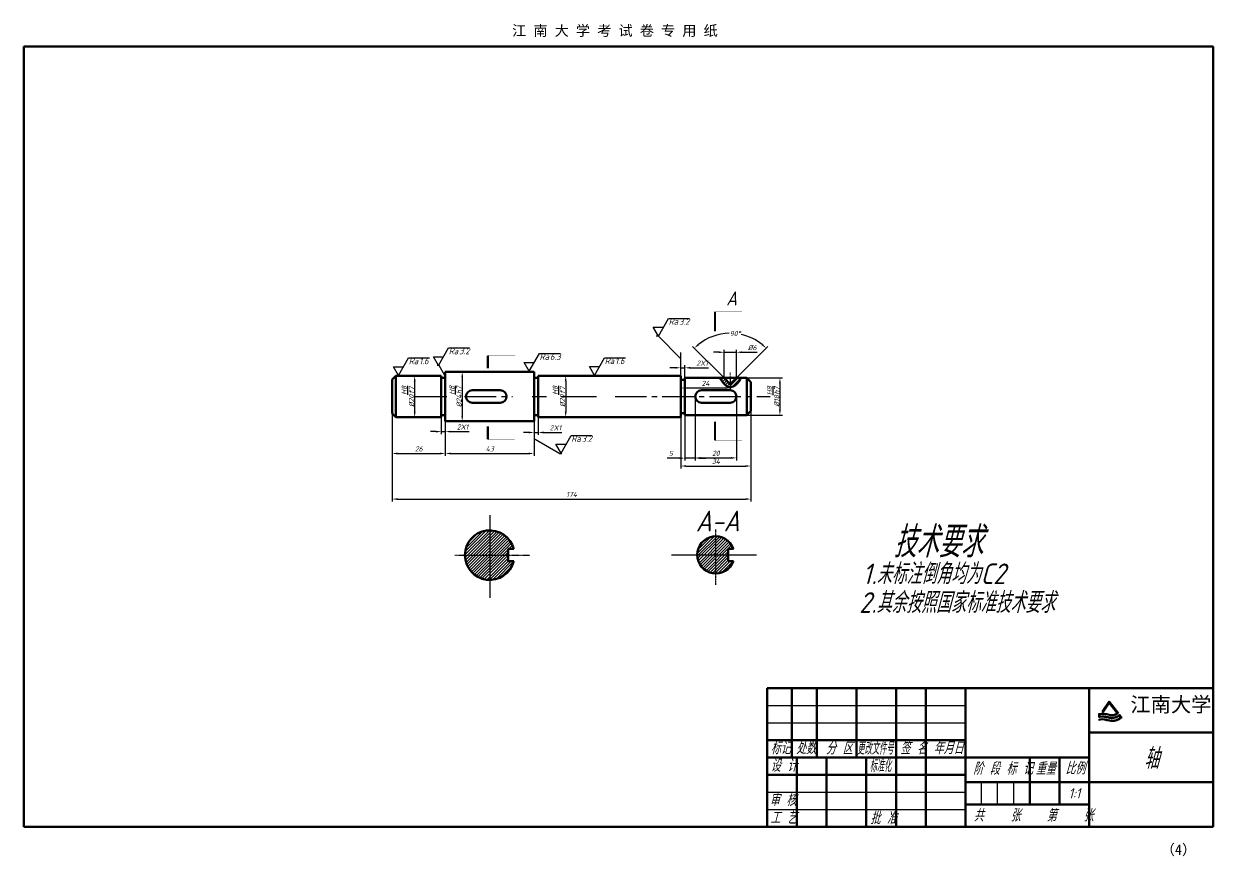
# Model space of a CAD drawing. Header units: millimetres. Extents: x -2118 to 1971, y -1420 to 962.
# Drawn here: x -2118 to -1542, y -1420 to -1016 of the extents above; entities that cross this region are included whole.
import ezdxf
from ezdxf import colors
from ezdxf.entities.mleader import LeaderData, LeaderLine
from ezdxf.enums import TextEntityAlignment as Align
from ezdxf.math import Vec2, Vec3

# ---------------------------------------------------------------- set-up
doc = ezdxf.new("R2010")
doc.units = ezdxf.units.MM
doc.header["$LTSCALE"] = 0.8
for name, pattern in [('CENTER2', [28.575, 19.05, -3.175, 3.175, -3.175]), ('点划线', [28, 25, -1, 1, -1]), ('点画线', [18, 12, -2, 2, -2])]:
    doc.linetypes.add(name, pattern=pattern)
for name, color, linetype in [('ST点画线', 1, 'CENTER2'), ('图框标题栏-文字', 4, 'Continuous'), ('点划线', 1, '点划线')]:
    doc.layers.add(name, color=color, linetype=linetype)
for name, color, linetype, lineweight in [('中心线层', 1, '点画线', 18), ('剖面符号', 6, 'Continuous', 25), ('图框标题栏-粗实线', 7, 'Continuous', 50), ('图框标题栏-细实线', 3, 'Continuous', 25), ('尺寸', 2, 'Continuous', 25), ('文字及标注', 4, 'Continuous', 18), ('文字及注释', 4, 'Continuous', 25), ('粗实线', 3, 'Continuous', 50), ('细点画线', 1, 'CENTER2', 25), ('边框线', 11, 'Continuous', 50)]:
    doc.layers.add(name, color=color, linetype=linetype, lineweight=lineweight)
doc.styles.add('_txtstyle_4.00_0_0', font='simsun.ttc', dxfattribs={"height": 4})
doc.styles.add('工程字体', font='gbeitc.shx', dxfattribs={"bigfont": 'gbcbig.shx'})
doc.styles.add('标题说明', font='', dxfattribs={"height": 2.8})
doc.styles.add('汉字', font='gbeitc.shx', dxfattribs={"bigfont": 'gbcbig.shx'})
doc.styles.get('标题说明').set_extended_font_data('SimSun')
doc.dimstyles.new('GB', dxfattribs={"dimtxt": 2.5, "dimasz": 2.6, "dimexe": 1.2, "dimexo": 0, "dimgap": 1, "dimtad": 1, "dimdec": 0, "dimdsep": 46, "dimtxsty": '汉字', "dimcen": 0, "dimclrd": 256, "dimclre": 256, "dimclrt": 256, "dimadec": 1, "dimazin": 2, "dimtp": 0.21, "dimtm": 0.25, "dimtfac": 0.7, "dimtdec": 0, "dimtmove": 0, "dimatfit": 2, "dimfxl": 1, "dimtzin": 0, "dimlwd": -1, "dimlwe": -1, "dimarcsym": 0})
doc.dimstyles.new('GB$0', dxfattribs={"dimtxt": 2.5, "dimasz": 2.6, "dimexe": 1.2, "dimexo": 0, "dimgap": 1, "dimtad": 1, "dimdec": 0, "dimdsep": 46, "dimtxsty": '汉字', "dimcen": 0, "dimclrd": 256, "dimclre": 256, "dimclrt": 256, "dimadec": 1, "dimazin": 2, "dimtp": 0.21, "dimtm": 0.25, "dimtfac": 0.7, "dimtdec": 0, "dimtmove": 0, "dimatfit": 2, "dimfxl": 1, "dimtzin": 0, "dimlwd": -1, "dimlwe": -1, "dimarcsym": 0})
doc.dimstyles.new('GB$2', dxfattribs={"dimtxt": 2.5, "dimasz": 2.6, "dimexe": 1.2, "dimexo": 0, "dimgap": 1, "dimtad": 1, "dimtih": 1, "dimtoh": 1, "dimdec": 0, "dimdsep": 46, "dimtxsty": '汉字', "dimcen": 0, "dimclrd": 256, "dimclre": 256, "dimclrt": 256, "dimadec": 1, "dimazin": 2, "dimtp": 0.21, "dimtm": 0.25, "dimtfac": 0.7, "dimtdec": 0, "dimtmove": 0, "dimatfit": 2, "dimfxl": 1, "dimtzin": 0, "dimlwd": -1, "dimlwe": -1, "dimarcsym": 0})
pattern_1 = [(45, (0, 0), (-0.7071068, 0.7071068), [])]

# ---------------------------------------------------------------- blocks, each defined once
blk = doc.blocks.new('*D391')
at = {"layer": 'Defpoints', "color": 0, "ltscale": 0.01, "transparency": 16777216}
for p in [(-1937.8, -1186.89), (-1937.8, -1206.89), (-1928.65, -1206.89)]:
    blk.add_point(p, dxfattribs=at)
at = {"layer": '尺寸', "ltscale": 0.01, "transparency": 16777216}
for p, q in [((-1937.8, -1186.89), (-1927.45, -1186.89)), ((-1928.65, -1189.49), (-1928.65, -1204.29)), ((-1937.8, -1206.89), (-1927.45, -1206.89))]:
    blk.add_line(p, q, dxfattribs=at)
for points in [[(-1929.08, -1189.49), (-1928.21, -1189.49), (-1928.65, -1186.89)], [(-1929.08, -1204.29), (-1928.21, -1204.29), (-1928.65, -1206.89)]]:
    blk.add_solid(points, dxfattribs=at)
at = {"layer": '尺寸', "ltscale": 0.01, "transparency": 16777216, "insert": (-1931.94, -1196.89), "char_height": 2.5, "attachment_point": 5, "rotation": 90, "style": '汉字'}
blk.add_mtext('%%C20\\SH8/f7;', dxfattribs=at)
blk = doc.blocks.new('*D392')
at = {"layer": 'Defpoints', "color": 0, "ltscale": 0.01, "transparency": 16777216}
for p in [(-1851.8, -1186.89), (-1855.51, -1206.89), (-1851.8, -1206.89)]:
    blk.add_point(p, dxfattribs=at)
at = {"layer": '尺寸', "ltscale": 0.01, "transparency": 16777216}
for p, q in [((-1851.8, -1186.89), (-1856.71, -1186.89)), ((-1855.51, -1189.49), (-1855.51, -1204.29)), ((-1851.8, -1206.89), (-1856.71, -1206.89))]:
    blk.add_line(p, q, dxfattribs=at)
for points in [[(-1855.95, -1189.49), (-1855.08, -1189.49), (-1855.51, -1186.89)], [(-1855.95, -1204.29), (-1855.08, -1204.29), (-1855.51, -1206.89)]]:
    blk.add_solid(points, dxfattribs=at)
at = {"layer": '尺寸', "ltscale": 0.01, "transparency": 16777216, "insert": (-1858.8, -1196.89), "char_height": 2.5, "attachment_point": 5, "rotation": 90, "style": '汉字'}
blk.add_mtext('%%C20\\SH8/f7;', dxfattribs=at)
blk = doc.blocks.new('*D393')
at = {"layer": 'Defpoints', "color": 0, "ltscale": 0.01, "transparency": 16777216}
for p in [(-1905.82, -1184.89), (-1905.82, -1208.89), (-1905.61, -1208.89)]:
    blk.add_point(p, dxfattribs=at)
at = {"layer": '尺寸', "ltscale": 0.01, "transparency": 16777216}
for p, q in [((-1905.82, -1184.89), (-1904.41, -1184.89)), ((-1905.61, -1187.49), (-1905.61, -1206.29)), ((-1905.82, -1208.89), (-1904.41, -1208.89))]:
    blk.add_line(p, q, dxfattribs=at)
for points in [[(-1906.04, -1187.49), (-1905.18, -1187.49), (-1905.61, -1184.89)], [(-1906.04, -1206.29), (-1905.18, -1206.29), (-1905.61, -1208.89)]]:
    blk.add_solid(points, dxfattribs=at)
at = {"layer": '尺寸', "ltscale": 0.01, "transparency": 16777216, "insert": (-1908.9, -1196.89), "char_height": 2.5, "attachment_point": 5, "rotation": 90, "style": '汉字'}
blk.add_mtext('%%C24\\SH8/h7;', dxfattribs=at)
blk = doc.blocks.new('*D397')
at = {"layer": 'Defpoints', "color": 0, "ltscale": 0.01, "transparency": 16777216}
for p in [(-1767.8, -1187.89), (-1767.8, -1205.89), (-1751.77, -1205.89)]:
    blk.add_point(p, dxfattribs=at)
at = {"layer": '尺寸', "ltscale": 0.01, "transparency": 16777216}
for p, q in [((-1767.8, -1187.89), (-1750.57, -1187.89)), ((-1751.77, -1190.49), (-1751.77, -1203.29)), ((-1767.8, -1205.89), (-1750.57, -1205.89))]:
    blk.add_line(p, q, dxfattribs=at)
for points in [[(-1752.2, -1190.49), (-1751.34, -1190.49), (-1751.77, -1187.89)], [(-1752.2, -1203.29), (-1751.34, -1203.29), (-1751.77, -1205.89)]]:
    blk.add_solid(points, dxfattribs=at)
at = {"layer": '尺寸', "ltscale": 0.01, "transparency": 16777216, "insert": (-1755.06, -1196.89), "char_height": 2.5, "attachment_point": 5, "rotation": 90, "style": '汉字'}
blk.add_mtext('%%C18\\SH8/h7;', dxfattribs=at)
blk = doc.blocks.new('*D398')
at = {"layer": 'Defpoints', "color": 0, "ltscale": 0.01, "transparency": 16777216}
for p in [(-1939.55, -1205.13), (-1913.8, -1208.89), (-1913.8, -1224.49)]:
    blk.add_point(p, dxfattribs=at)
at = {"layer": '尺寸', "linetype": 'Continuous', "ltscale": 0.01, "transparency": 16777216}
for p, q in [((-1939.55, -1205.13), (-1939.55, -1225.69)), ((-1913.8, -1208.89), (-1913.8, -1225.69)), ((-1936.95, -1224.49), (-1916.4, -1224.49))]:
    blk.add_line(p, q, dxfattribs=at)
at = {"layer": '尺寸', "ltscale": 0.01, "transparency": 16777216}
for points in [[(-1936.95, -1224.06), (-1936.95, -1224.93), (-1939.55, -1224.49)], [(-1916.4, -1224.06), (-1916.4, -1224.93), (-1913.8, -1224.49)]]:
    blk.add_solid(points, dxfattribs=at)
at = {"layer": '尺寸', "ltscale": 0.01, "transparency": 16777216, "insert": (-1926.67, -1222.24), "char_height": 2.5, "attachment_point": 5, "style": '汉字'}
blk.add_mtext('26', dxfattribs=at)
blk = doc.blocks.new('*D399')
at = {"layer": 'Defpoints', "color": 0, "ltscale": 0.01, "transparency": 16777216}
for p in [(-1913.8, -1208.89), (-1870.8, -1208.89), (-1870.8, -1224.49)]:
    blk.add_point(p, dxfattribs=at)
at = {"layer": '尺寸', "linetype": 'Continuous', "ltscale": 0.01, "transparency": 16777216}
for p, q in [((-1913.8, -1208.89), (-1913.8, -1225.69)), ((-1870.8, -1208.89), (-1870.8, -1225.69)), ((-1911.2, -1224.49), (-1873.4, -1224.49))]:
    blk.add_line(p, q, dxfattribs=at)
at = {"layer": '尺寸', "ltscale": 0.01, "transparency": 16777216}
for points in [[(-1911.2, -1224.06), (-1911.2, -1224.93), (-1913.8, -1224.49)], [(-1873.4, -1224.06), (-1873.4, -1224.93), (-1870.8, -1224.49)]]:
    blk.add_solid(points, dxfattribs=at)
at = {"layer": '尺寸', "ltscale": 0.01, "transparency": 16777216, "insert": (-1892.3, -1222.24), "char_height": 2.5, "attachment_point": 5, "style": '汉字'}
blk.add_mtext('43', dxfattribs=at)
blk = doc.blocks.new('*D400')
at = {"layer": 'Defpoints', "color": 0, "ltscale": 0.01, "transparency": 16777216}
for p in [(-1799.8, -1206.89), (-1765.8, -1203.89), (-1765.8, -1230.56)]:
    blk.add_point(p, dxfattribs=at)
at = {"layer": '尺寸', "linetype": 'Continuous', "ltscale": 0.01, "transparency": 16777216}
for p, q in [((-1799.8, -1206.89), (-1799.8, -1231.76)), ((-1765.8, -1203.89), (-1765.8, -1231.76)), ((-1797.2, -1230.56), (-1768.4, -1230.56))]:
    blk.add_line(p, q, dxfattribs=at)
at = {"layer": '尺寸', "ltscale": 0.01, "transparency": 16777216}
for points in [[(-1797.2, -1230.12), (-1797.2, -1230.99), (-1799.8, -1230.56)], [(-1768.4, -1230.12), (-1768.4, -1230.99), (-1765.8, -1230.56)]]:
    blk.add_solid(points, dxfattribs=at)
at = {"layer": '尺寸', "ltscale": 0.01, "transparency": 16777216, "insert": (-1782.8, -1228.31), "char_height": 2.5, "attachment_point": 5, "style": '汉字'}
blk.add_mtext('34', dxfattribs=at)
blk = doc.blocks.new('*D401')
at = {"layer": 'Defpoints', "color": 0, "ltscale": 0.01, "transparency": 16777216}
for p in [(-1939.55, -1205.13), (-1765.8, -1203.89), (-1765.8, -1246.57)]:
    blk.add_point(p, dxfattribs=at)
at = {"layer": '尺寸', "linetype": 'Continuous', "ltscale": 0.01, "transparency": 16777216}
for p, q in [((-1939.55, -1205.13), (-1939.55, -1247.77)), ((-1765.8, -1203.89), (-1765.8, -1247.77)), ((-1936.95, -1246.57), (-1768.4, -1246.57))]:
    blk.add_line(p, q, dxfattribs=at)
at = {"layer": '尺寸', "ltscale": 0.01, "transparency": 16777216}
for points in [[(-1936.95, -1246.13), (-1936.95, -1247), (-1939.55, -1246.57)], [(-1768.4, -1246.13), (-1768.4, -1247), (-1765.8, -1246.57)]]:
    blk.add_solid(points, dxfattribs=at)
at = {"layer": '尺寸', "ltscale": 0.01, "transparency": 16777216, "insert": (-1852.67, -1244.32), "char_height": 2.5, "attachment_point": 5, "style": '汉字'}
blk.add_mtext('174', dxfattribs=at)
blk = doc.blocks.new('*D402')
at = {"layer": 'Defpoints', "color": 0, "ltscale": 0.01, "transparency": 16777216}
for p in [(-1915.8, -1187.89), (-1913.8, -1187.89), (-1913.8, -1213.89)]:
    blk.add_point(p, dxfattribs=at)
at = {"layer": '尺寸', "linetype": 'Continuous', "ltscale": 0.01, "transparency": 16777216}
for p, q in [((-1915.8, -1187.89), (-1915.8, -1215.09)), ((-1913.8, -1187.89), (-1913.8, -1215.09)), ((-1918.4, -1213.89), (-1921, -1213.89)), ((-1915.8, -1213.89), (-1913.8, -1213.89)), ((-1911.2, -1213.89), (-1902.33, -1213.89))]:
    blk.add_line(p, q, dxfattribs=at)
at = {"layer": '尺寸', "ltscale": 0.01, "transparency": 16777216}
for points in [[(-1918.4, -1213.46), (-1918.4, -1214.32), (-1915.8, -1213.89)], [(-1911.2, -1213.46), (-1911.2, -1214.32), (-1913.8, -1213.89)]]:
    blk.add_solid(points, dxfattribs=at)
at = {"layer": '尺寸', "ltscale": 0.01, "transparency": 16777216, "insert": (-1905.46, -1211.64), "char_height": 2.5, "attachment_point": 5, "style": '汉字'}
blk.add_mtext('2X1', dxfattribs=at)
blk = doc.blocks.new('*D403')
at = {"layer": 'Defpoints', "color": 0, "ltscale": 0.01, "transparency": 16777216}
for p in [(-1870.8, -1187.89), (-1868.8, -1187.89), (-1868.8, -1214.31)]:
    blk.add_point(p, dxfattribs=at)
at = {"layer": '尺寸', "linetype": 'Continuous', "ltscale": 0.01, "transparency": 16777216}
for p, q in [((-1870.8, -1187.89), (-1870.8, -1215.51)), ((-1868.8, -1187.89), (-1868.8, -1215.51)), ((-1873.4, -1214.31), (-1876, -1214.31)), ((-1870.8, -1214.31), (-1868.8, -1214.31)), ((-1866.2, -1214.31), (-1857.33, -1214.31))]:
    blk.add_line(p, q, dxfattribs=at)
at = {"layer": '尺寸', "ltscale": 0.01, "transparency": 16777216}
for points in [[(-1873.4, -1213.88), (-1873.4, -1214.74), (-1870.8, -1214.31)], [(-1866.2, -1213.88), (-1866.2, -1214.74), (-1868.8, -1214.31)]]:
    blk.add_solid(points, dxfattribs=at)
at = {"layer": '尺寸', "ltscale": 0.01, "transparency": 16777216, "insert": (-1860.46, -1212.06), "char_height": 2.5, "attachment_point": 5, "style": '汉字'}
blk.add_mtext('2X1', dxfattribs=at)
blk = doc.blocks.new('*D404')
at = {"layer": 'Defpoints', "color": 0, "ltscale": 0.01, "transparency": 16777216}
for p in [(-1797.8, -1182.98), (-1799.8, -1188.89), (-1797.8, -1188.89)]:
    blk.add_point(p, dxfattribs=at)
at = {"layer": '尺寸', "linetype": 'Continuous', "ltscale": 0.01, "transparency": 16777216}
for p, q in [((-1802.4, -1182.98), (-1805, -1182.98)), ((-1799.8, -1188.89), (-1799.8, -1181.78)), ((-1799.8, -1182.98), (-1797.8, -1182.98)), ((-1797.8, -1188.89), (-1797.8, -1181.78)), ((-1795.2, -1182.98), (-1786.33, -1182.98))]:
    blk.add_line(p, q, dxfattribs=at)
at = {"layer": '尺寸', "ltscale": 0.01, "transparency": 16777216}
for points in [[(-1802.4, -1182.55), (-1802.4, -1183.41), (-1799.8, -1182.98)], [(-1795.2, -1182.55), (-1795.2, -1183.41), (-1797.8, -1182.98)]]:
    blk.add_solid(points, dxfattribs=at)
at = {"layer": '尺寸', "ltscale": 0.01, "transparency": 16777216, "insert": (-1789.46, -1180.73), "char_height": 2.5, "attachment_point": 5, "style": '汉字'}
blk.add_mtext('2X1', dxfattribs=at)
blk = doc.blocks.new('*D405')
at = {"layer": 'Defpoints', "color": 0, "ltscale": 0.01, "transparency": 16777216}
for p in [(-1792.8, -1196.89), (-1772.8, -1196.89), (-1772.8, -1226.64)]:
    blk.add_point(p, dxfattribs=at)
at = {"layer": '尺寸', "linetype": 'Continuous', "ltscale": 0.01, "transparency": 16777216}
for p, q in [((-1792.8, -1196.89), (-1792.8, -1227.84)), ((-1772.8, -1196.89), (-1772.8, -1227.84)), ((-1790.2, -1226.64), (-1775.4, -1226.64))]:
    blk.add_line(p, q, dxfattribs=at)
at = {"layer": '尺寸', "ltscale": 0.01, "transparency": 16777216}
for points in [[(-1790.2, -1226.2), (-1790.2, -1227.07), (-1792.8, -1226.64)], [(-1775.4, -1226.2), (-1775.4, -1227.07), (-1772.8, -1226.64)]]:
    blk.add_solid(points, dxfattribs=at)
at = {"layer": '尺寸', "ltscale": 0.01, "transparency": 16777216, "insert": (-1782.8, -1224.39), "char_height": 2.5, "attachment_point": 5, "style": '汉字'}
blk.add_mtext('20', dxfattribs=at)
blk = doc.blocks.new('*D406')
at = {"layer": 'Defpoints', "color": 0, "ltscale": 0.01, "transparency": 16777216}
for p in [(-1797.8, -1196.89), (-1792.8, -1196.89), (-1797.8, -1226.73)]:
    blk.add_point(p, dxfattribs=at)
at = {"layer": '尺寸', "linetype": 'Continuous', "ltscale": 0.01, "transparency": 16777216}
for p, q in [((-1797.8, -1196.89), (-1797.8, -1227.93)), ((-1792.8, -1196.89), (-1792.8, -1227.93)), ((-1800.4, -1226.73), (-1806.3, -1226.73)), ((-1792.8, -1226.73), (-1797.8, -1226.73)), ((-1790.2, -1226.73), (-1787.6, -1226.73))]:
    blk.add_line(p, q, dxfattribs=at)
at = {"layer": '尺寸', "ltscale": 0.01, "transparency": 16777216}
for points in [[(-1800.4, -1226.29), (-1800.4, -1227.16), (-1797.8, -1226.73)], [(-1790.2, -1226.29), (-1790.2, -1227.16), (-1792.8, -1226.73)]]:
    blk.add_solid(points, dxfattribs=at)
at = {"layer": '尺寸', "ltscale": 0.01, "transparency": 16777216, "insert": (-1804.65, -1224.48), "char_height": 2.5, "attachment_point": 5, "style": '汉字'}
blk.add_mtext('5', dxfattribs=at)
blk = doc.blocks.new('粗糙度')
at = {"layer": '文字及注释'}
for p, q in [((0, 0), (4.04, 7)), ((4.04, 7), (12.41, 7)), ((0, 0), (-2.02, 3.5)), ((-2.02, 3.5), (2.02, 3.5))]:
    blk.add_line(p, q, dxfattribs=at)
at = {"layer": '文字及注释', "style": '汉字'}
blk.add_text('Ra', height=2.5, dxfattribs=at).set_placement((4.11, 4.49))
blk.add_attdef('CCD', (8.27, 4.5), '', height=2.5, dxfattribs=at)
blk = doc.blocks.new('0AD3E0A4-4D0F-4C3D-8496-999087DC23FE')
at = {"layer": '文字及注释', "xscale": 1.215277777777785, "yscale": 1.215277777777785, "zscale": 1.215277777777785}
blk.add_blockref('粗糙度', (-6.37, -4.25), dxfattribs=at).add_auto_attribs({'CCD': '6.3'})
blk = doc.blocks.new('_Dot')
at = {"color": 0, "linetype": 'ByBlock', "lineweight": -2}
blk.add_line((-0.5, 0), (-1, 0), dxfattribs=at)
at = {"color": 0, "linetype": 'ByBlock', "const_width": 0.5}
blk.add_lwpolyline([(-0.25, 0, 1), (0.25, 0, 1)], format="xyb", close=True, dxfattribs=at)
blk = doc.blocks.new('*D412')
at = {"layer": 'Defpoints', "color": 0, "ltscale": 0.01, "transparency": 16777216}
for p in [(-1782.17, -1167.12), (-1778.8, -1187.89), (-1775.8, -1190.89), (-1775.8, -1190.89), (-1772.8, -1187.89)]:
    blk.add_point(p, dxfattribs=at)
at = {"layer": '尺寸', "linetype": 'Continuous', "ltscale": 0.01, "transparency": 16777216}
for p, q in [((-1778.8, -1187.89), (-1794.05, -1172.64)), ((-1772.8, -1187.89), (-1757.55, -1172.64))]:
    blk.add_line(p, q, dxfattribs=at)
for start, end in [(91.22618, 128.94409), (51.05591, 77.74623)]:
    blk.add_arc((-1775.8, -1190.89), 24.61, start, end, dxfattribs=at)
at = {"layer": '尺寸', "ltscale": 0.01, "transparency": 16777216}
for points in [[(-1790.98, -1172.07), (-1791.56, -1171.42), (-1793.2, -1173.48)], [(-1760.04, -1171.42), (-1760.62, -1172.07), (-1758.39, -1173.48)]]:
    blk.add_solid(points, dxfattribs=at)
at = {"layer": '尺寸', "ltscale": 0.01, "transparency": 16777216, "insert": (-1773.45, -1166.39), "char_height": 2.5, "attachment_point": 5, "style": '汉字'}
blk.add_mtext('90°', dxfattribs=at)
blk = doc.blocks.new('*D413')
at = {"layer": 'Defpoints', "color": 0, "ltscale": 0.01, "transparency": 16777216}
for p in [(-1772.8, -1175.45), (-1778.8, -1187.89), (-1772.8, -1187.89)]:
    blk.add_point(p, dxfattribs=at)
at = {"layer": '尺寸', "linetype": 'Continuous', "ltscale": 0.01, "transparency": 16777216}
for p, q in [((-1778.8, -1187.89), (-1778.8, -1174.25)), ((-1772.8, -1187.89), (-1772.8, -1174.25)), ((-1781.4, -1175.45), (-1784, -1175.45)), ((-1778.8, -1175.45), (-1772.8, -1175.45)), ((-1770.2, -1175.45), (-1762.84, -1175.45))]:
    blk.add_line(p, q, dxfattribs=at)
at = {"layer": '尺寸', "ltscale": 0.01, "transparency": 16777216}
for points in [[(-1781.4, -1175.02), (-1781.4, -1175.89), (-1778.8, -1175.45)], [(-1770.2, -1175.02), (-1770.2, -1175.89), (-1772.8, -1175.45)]]:
    blk.add_solid(points, dxfattribs=at)
at = {"layer": '尺寸', "ltscale": 0.01, "transparency": 16777216, "insert": (-1765.22, -1173.2), "char_height": 2.5, "attachment_point": 5, "style": '汉字'}
blk.add_mtext('%%C6', dxfattribs=at)
blk = doc.blocks.new('*D416')
at = {"layer": 'Defpoints', "color": 0, "ltscale": 0.01, "transparency": 16777216}
for p in [(-1799.8, -1187.89), (-1775.8, -1187.89), (-1799.8, -1192.78)]:
    blk.add_point(p, dxfattribs=at)
at = {"layer": '尺寸', "linetype": 'Continuous', "ltscale": 0.01, "transparency": 16777216}
for p, q in [((-1799.8, -1187.89), (-1799.8, -1193.98)), ((-1775.8, -1187.89), (-1775.8, -1193.98)), ((-1778.4, -1192.78), (-1797.2, -1192.78))]:
    blk.add_line(p, q, dxfattribs=at)
at = {"layer": '尺寸', "ltscale": 0.01, "transparency": 16777216}
for points in [[(-1797.2, -1192.35), (-1797.2, -1193.21), (-1799.8, -1192.78)], [(-1778.4, -1192.35), (-1778.4, -1193.21), (-1775.8, -1192.78)]]:
    blk.add_solid(points, dxfattribs=at)
at = {"layer": '尺寸', "ltscale": 0.01, "transparency": 16777216, "insert": (-1787.8, -1190.53), "char_height": 2.5, "attachment_point": 5, "style": '汉字'}
blk.add_mtext('24', dxfattribs=at)

msp = doc.modelspace()

# ---------------------------------------------------------------- hatches: boundary and pattern name
at = {"layer": '剖面符号', "ltscale": 0.01}
h = msp.add_hatch(dxfattribs=at)
h.set_pattern_fill('_USER', color=256, angle=45, pattern_type=0)
h.set_pattern_definition(pattern_1)
edge = h.paths.add_edge_path()
edge.add_spline(control_points=[(-1781.03, -1187.89), (-1780.4, -1188.73), (-1779.17, -1190.37), (-1776.4, -1193.38), (-1772.32, -1191.06), (-1771.19, -1188.79), (-1770.75, -1187.89)], knot_values=[0, 0, 0, 0, 3.233763, 6.290247, 10.950707, 14.027036, 14.027036, 14.027036, 14.027036], degree=3, periodic=0)
edge.add_line((-1770.75, -1187.89), (-1772.8, -1187.89))
edge.add_line((-1772.8, -1187.89), (-1775.8, -1190.89))
edge.add_line((-1775.8, -1190.89), (-1778.8, -1187.89))
edge.add_line((-1778.8, -1187.89), (-1781.03, -1187.89))
h = msp.add_hatch(dxfattribs=at)
h.set_pattern_fill('_USER', color=256, angle=45, pattern_type=0)
h.set_pattern_definition(pattern_1)
h.paths.add_polyline_path([(-1883.3, -1270.71), (-1880.68, -1270.71, 7.872983), (-1880.68, -1276.71), (-1883.3, -1276.71)])
h = msp.add_hatch(dxfattribs=at)
h.set_pattern_fill('_USER', color=256, angle=45, pattern_type=0)
h.set_pattern_definition(pattern_1)
h.paths.add_polyline_path([(-1776.8, -1270.61), (-1774.31, -1270.61, 5.828427), (-1774.31, -1276.61), (-1776.8, -1276.61)])

# ---------------------------------------------------------------- linework, layer by layer
at = {"layer": 'ST点画线', "ltscale": 0.01}
msp.add_line((-1782.8, -1288.12), (-1782.8, -1261.23), dxfattribs=at)
at = {"layer": '中心线层', "ltscale": 0.01}
msp.add_line((-1775.8, -1193.19), (-1775.8, -1185.3), dxfattribs=at)
at = {"layer": '图框标题栏-文字'}
for p, q in [((-1594.51, -1347.74), (-1593.87, -1347.74)), ((-1594.43, -1347.62), (-1593.79, -1347.62)), ((-1594.35, -1347.5), (-1593.71, -1347.5)), ((-1594.27, -1347.38), (-1593.63, -1347.38)), ((-1594.18, -1347.26), (-1593.55, -1347.26)), ((-1594.1, -1347.14), (-1593.47, -1347.14)), ((-1594.02, -1347.02), (-1593.38, -1347.02)), ((-1593.94, -1346.9), (-1593.3, -1346.9)), ((-1593.86, -1346.78), (-1593.22, -1346.78)), ((-1593.78, -1346.66), (-1593.14, -1346.66)), ((-1593.7, -1346.54), (-1593.06, -1346.54)), ((-1593.62, -1346.42), (-1592.98, -1346.42)), ((-1593.54, -1346.3), (-1592.9, -1346.3)), ((-1593.45, -1346.18), (-1592.82, -1346.18)), ((-1593.37, -1346.06), (-1592.74, -1346.06)), ((-1593.29, -1345.94), (-1592.65, -1345.94)), ((-1593.21, -1345.82), (-1592.57, -1345.82)), ((-1593.13, -1345.7), (-1592.49, -1345.7)), ((-1593.05, -1345.58), (-1592.41, -1345.58)), ((-1592.97, -1345.46), (-1592.33, -1345.46)), ((-1592.89, -1345.34), (-1591.67, -1345.34)), ((-1592.8, -1345.22), (-1591.76, -1345.22)), ((-1592.72, -1345.1), (-1591.85, -1345.1)), ((-1592.64, -1344.98), (-1591.95, -1344.98)), ((-1592.56, -1344.86), (-1592.04, -1344.86)), ((-1592.48, -1344.74), (-1592.13, -1344.74)), ((-1592.4, -1344.62), (-1592.23, -1344.62)), ((-1592.24, -1345.46), (-1591.57, -1345.46)), ((-1592.15, -1345.58), (-1591.48, -1345.58)), ((-1592.06, -1345.7), (-1591.39, -1345.7)), ((-1591.96, -1345.82), (-1591.29, -1345.82)), ((-1591.87, -1345.94), (-1591.2, -1345.94)), ((-1591.78, -1346.06), (-1591.11, -1346.06)), ((-1591.68, -1346.18), (-1591.01, -1346.18)), ((-1591.59, -1346.3), (-1590.92, -1346.3)), ((-1591.5, -1346.42), (-1590.83, -1346.42)), ((-1591.4, -1346.54), (-1590.73, -1346.54)), ((-1591.31, -1346.66), (-1590.64, -1346.66)), ((-1591.22, -1346.78), (-1590.55, -1346.78)), ((-1591.12, -1346.9), (-1590.45, -1346.9)), ((-1591.03, -1347.02), (-1590.36, -1347.02)), ((-1590.94, -1347.14), (-1590.27, -1347.14)), ((-1590.84, -1347.26), (-1590.17, -1347.26)), ((-1590.75, -1347.38), (-1590.08, -1347.38)), ((-1590.66, -1347.5), (-1589.99, -1347.5)), ((-1590.56, -1347.62), (-1589.89, -1347.62)), ((-1590.47, -1347.74), (-1589.8, -1347.74)), ((-1597.32, -1350.5), (-1593.28, -1350.5)), ((-1597.32, -1350.62), (-1592.75, -1350.62)), ((-1597.32, -1350.74), (-1592.3, -1350.74)), ((-1597.32, -1350.86), (-1596.67, -1350.86)), ((-1597.32, -1350.98), (-1596.79, -1350.98)), ((-1597.32, -1351.1), (-1596.79, -1351.1)), ((-1597.32, -1351.22), (-1596.79, -1351.22)), ((-1597.32, -1351.34), (-1596.79, -1351.34)), ((-1597.32, -1351.46), (-1596.79, -1351.46)), ((-1597.32, -1351.58), (-1596.79, -1351.58)), ((-1597.32, -1351.7), (-1594.13, -1351.7)), ((-1597.32, -1351.82), (-1593.48, -1351.82)), ((-1597.32, -1351.94), (-1592.99, -1351.94)), ((-1597.32, -1352.06), (-1592.6, -1352.06)), ((-1597.32, -1352.18), (-1596.86, -1352.18)), ((-1597.32, -1353.14), (-1597.32, -1353.67)), ((-1597.32, -1353.14), (-1593.76, -1353.14)), ((-1597.32, -1353.26), (-1593.29, -1353.26)), ((-1597.32, -1353.38), (-1592.73, -1353.38)), ((-1597.32, -1353.5), (-1596.49, -1353.5)), ((-1597.11, -1350.38), (-1594, -1350.38)), ((-1596.78, -1353.02), (-1594.32, -1353.02)), ((-1595.71, -1349.51), (-1595.27, -1349.81)), ((-1595.66, -1349.54), (-1595.09, -1349.54)), ((-1595.65, -1349.42), (-1595.01, -1349.42)), ((-1595.57, -1349.3), (-1594.93, -1349.3)), ((-1595.48, -1349.18), (-1594.85, -1349.18)), ((-1595.48, -1349.66), (-1595.17, -1349.66)), ((-1595.4, -1349.06), (-1594.77, -1349.06)), ((-1595.32, -1348.94), (-1594.68, -1348.94)), ((-1595.3, -1349.78), (-1595.25, -1349.78)), ((-1595.24, -1348.82), (-1594.6, -1348.82)), ((-1595.16, -1348.7), (-1594.52, -1348.7)), ((-1595.08, -1348.58), (-1594.44, -1348.58)), ((-1595, -1348.46), (-1594.36, -1348.46)), ((-1594.92, -1348.34), (-1594.28, -1348.34)), ((-1594.83, -1348.22), (-1594.2, -1348.22)), ((-1594.75, -1348.1), (-1594.12, -1348.1)), ((-1594.68, -1353.5), (-1592.05, -1353.5)), ((-1594.67, -1347.98), (-1594.03, -1347.98)), ((-1594.59, -1347.86), (-1593.95, -1347.86)), ((-1594.52, -1352.18), (-1592.04, -1352.18)), ((-1594.44, -1350.86), (-1591.9, -1350.86)), ((-1593.76, -1352.3), (-1588.69, -1352.3)), ((-1593.58, -1350.98), (-1591.13, -1350.98)), ((-1593.23, -1352.42), (-1589.01, -1352.42)), ((-1593.01, -1351.1), (-1589.11, -1351.1)), ((-1592.84, -1352.54), (-1589.38, -1352.54)), ((-1592.54, -1351.22), (-1589.39, -1351.22)), ((-1592.35, -1352.66), (-1589.88, -1352.66)), ((-1592.15, -1351.34), (-1589.74, -1351.34)), ((-1591.61, -1351.46), (-1590.28, -1351.46)), ((-1591.29, -1352.78), (-1590.93, -1352.78)), ((-1590.76, -1350.98), (-1588.87, -1350.98)), ((-1590.38, -1347.86), (-1589.71, -1347.86)), ((-1590.28, -1347.98), (-1589.61, -1347.98)), ((-1590.19, -1348.1), (-1589.52, -1348.1)), ((-1590.19, -1352.18), (-1588.42, -1352.18)), ((-1590.09, -1348.22), (-1589.43, -1348.22)), ((-1590, -1348.34), (-1589.33, -1348.34)), ((-1589.98, -1350.86), (-1588.67, -1350.86)), ((-1589.91, -1348.46), (-1589.24, -1348.46)), ((-1589.81, -1348.58), (-1589.15, -1348.58)), ((-1589.72, -1348.7), (-1589.05, -1348.7)), ((-1589.63, -1348.82), (-1588.96, -1348.82)), ((-1589.63, -1352.06), (-1588.18, -1352.06)), ((-1589.61, -1350.74), (-1588.49, -1350.74)), ((-1589.53, -1348.94), (-1588.87, -1348.94)), ((-1589.44, -1349.06), (-1588.77, -1349.06)), ((-1589.41, -1353.5), (-1587.81, -1353.5)), ((-1589.35, -1349.18), (-1588.68, -1349.18)), ((-1589.33, -1350.62), (-1588.33, -1350.62)), ((-1589.25, -1349.3), (-1588.59, -1349.3)), ((-1589.23, -1351.94), (-1587.97, -1351.94)), ((-1589.16, -1349.42), (-1588.49, -1349.42)), ((-1589.1, -1350.5), (-1588.18, -1350.5)), ((-1589.07, -1349.54), (-1588.4, -1349.54)), ((-1588.97, -1349.66), (-1588.3, -1349.66)), ((-1588.95, -1353.38), (-1587.58, -1353.38)), ((-1588.92, -1351.82), (-1587.77, -1351.82)), ((-1588.9, -1350.38), (-1588.04, -1350.38)), ((-1588.88, -1349.78), (-1588.21, -1349.78)), ((-1588.79, -1349.9), (-1588.12, -1349.9)), ((-1588.72, -1350.26), (-1587.91, -1350.26)), ((-1588.69, -1350.02), (-1588.02, -1350.02)), ((-1588.64, -1351.7), (-1587.58, -1351.7)), ((-1588.6, -1350.14), (-1587.93, -1350.14)), ((-1588.59, -1353.26), (-1587.36, -1353.26)), ((-1588.41, -1351.58), (-1586.89, -1351.58)), ((-1588.29, -1353.14), (-1587.16, -1353.14)), ((-1588.19, -1351.46), (-1586.97, -1351.46)), ((-1588.03, -1353.02), (-1586.98, -1353.02)), ((-1588, -1351.34), (-1587.06, -1351.34)), ((-1587.82, -1351.22), (-1587.14, -1351.22)), ((-1587.8, -1352.9), (-1586.81, -1352.9)), ((-1587.65, -1351.1), (-1587.23, -1351.1)), ((-1587.59, -1352.78), (-1586.64, -1352.78)), ((-1587.5, -1350.98), (-1587.31, -1350.98)), ((-1587.45, -1351.7), (-1586.8, -1351.7)), ((-1587.39, -1352.66), (-1586.49, -1352.66)), ((-1587.36, -1351.82), (-1586.72, -1351.82)), ((-1587.28, -1351.94), (-1586.63, -1351.94)), ((-1587.21, -1352.54), (-1586.35, -1352.54)), ((-1587.19, -1352.06), (-1586.55, -1352.06)), ((-1587.11, -1352.18), (-1586.46, -1352.18)), ((-1587.04, -1352.42), (-1586.29, -1352.42)), ((-1587.02, -1352.3), (-1586.37, -1352.3)), ((-1597.32, -1353.62), (-1597.15, -1353.62)), ((-1594.02, -1353.62), (-1591.09, -1353.62)), ((-1593.55, -1353.74), (-1588.37, -1353.74)), ((-1593.02, -1353.86), (-1588.72, -1353.86)), ((-1592.39, -1353.98), (-1589.14, -1353.98)), ((-1591.57, -1354.1), (-1589.75, -1354.1)), ((-1590.17, -1353.62), (-1588.07, -1353.62))]:
    msp.add_line(p, q, dxfattribs=at)
for points in [[(-1595.71, -1349.51), (-1592.32, -1344.51), (-1587.87, -1350.22, -0.289096), (-1592.32, -1351.29, 0.102284), (-1596.79, -1350.88), (-1596.79, -1351.65, -0.091195), (-1593.02, -1351.94, 0.266135), (-1587.38, -1350.89), (-1586.26, -1352.47, -0.184125), (-1590.77, -1354.18, -0.044448), (-1593.74, -1353.7, 0.131944), (-1597.32, -1353.67, 0.131944)], [(-1597.32, -1353.14, -0.131253), (-1593.6, -1353.19, 0.044097), (-1590.75, -1353.65, 0.16393), (-1586.97, -1352.37), (-1587.49, -1351.64, -0.240952), (-1593.17, -1352.44, 0.105647), (-1597.32, -1352.25), (-1597.32, -1350.42, -0.112784), (-1592.16, -1350.79, 0.256998), (-1588.59, -1350.16), (-1592.29, -1345.41), (-1595.27, -1349.81)]]:
    msp.add_lwpolyline(points, format="xyb", dxfattribs=at)
at = {"layer": '图框标题栏-粗实线'}
for p, q in [((-1757.94, -1338.1), (-1541.94, -1338.1)), ((-1757.94, -1405.3), (-1757.94, -1338.1)), ((-1745.94, -1371.7), (-1745.94, -1338.1)), ((-1733.94, -1371.7), (-1733.94, -1338.1)), ((-1714.74, -1371.7), (-1714.74, -1338.1)), ((-1695.54, -1405.3), (-1695.54, -1338.1)), ((-1681.14, -1405.3), (-1681.14, -1338.1)), ((-1661.94, -1405.3), (-1661.94, -1338.1)), ((-1601.94, -1405.3), (-1601.94, -1338.1)), ((-1757.94, -1363.3), (-1661.94, -1363.3)), ((-1601.94, -1359.7), (-1541.94, -1359.7)), ((-1757.94, -1371.7), (-1601.94, -1371.7)), ((-1743.54, -1405.3), (-1743.54, -1371.7)), ((-1729.14, -1405.3), (-1729.14, -1371.7)), ((-1709.94, -1405.3), (-1709.94, -1371.7)), ((-1630.74, -1394.5), (-1630.74, -1371.7)), ((-1616.34, -1394.5), (-1616.34, -1371.7)), ((-1757.94, -1380.1), (-1661.94, -1380.1)), ((-1661.94, -1383.7), (-1541.94, -1383.7)), ((-1661.94, -1394.5), (-1601.94, -1394.5))]:
    msp.add_line(p, q, dxfattribs=at)
at = {"layer": '图框标题栏-细实线'}
for p, q in [((-1757.94, -1346.5), (-1661.94, -1346.5)), ((-1757.94, -1354.9), (-1661.94, -1354.9)), ((-1654.14, -1394.5), (-1654.14, -1383.7)), ((-1646.34, -1394.5), (-1646.34, -1383.7)), ((-1638.54, -1394.5), (-1638.54, -1383.7)), ((-1757.94, -1388.5), (-1661.94, -1388.5)), ((-1757.94, -1396.9), (-1661.94, -1396.9))]:
    msp.add_line(p, q, dxfattribs=at)
at = {"layer": '尺寸', "ltscale": 0.01}
msp.add_line((-1799.8, -1181.78), (-1799.8, -1175.58), dxfattribs=at)
at = {"layer": '文字及标注', "ltscale": 0.01}
for points in [[(-1783.22, -1155.84, 0.2, 0.2, 0), (-1778.72, -1155.84, 2, 0, 0), (-1769.8, -1155.84, 0, 0, 0)], [(-1893.22, -1177.04, 0.2, 0.2, 0), (-1888.71, -1177.04, 2, 0, 0), (-1879.8, -1177.04, 0, 0, 0)], [(-1893.22, -1217.66, 0.2, 0.2, 0), (-1888.71, -1217.66, 2, 0, 0), (-1879.8, -1217.66, 0, 0, 0)], [(-1783.22, -1218.16, 0.2, 0.2, 0), (-1778.72, -1218.16, 2, 0, 0), (-1769.8, -1218.16, 0, 0, 0)]]:
    msp.add_lwpolyline(points, format="xyseb", dxfattribs=at)
at = {"layer": '文字及标注', "ltscale": 0.01, "const_width": 1}
for points in [[(-1783.22, -1165.38), (-1783.22, -1155.84)], [(-1893.22, -1183.16), (-1893.22, -1177.04)], [(-1783.22, -1209.12), (-1783.22, -1218.16)], [(-1893.22, -1211.27), (-1893.22, -1217.66)]]:
    msp.add_lwpolyline(points, dxfattribs=at)
at = {"layer": '点划线', "ltscale": 0.01}
msp.add_line((-1909.25, -1273.71), (-1872.76, -1273.71), dxfattribs=at)
at = {"layer": '粗实线', "ltscale": 50}
for p, q in [((-1870.8, -1184.89), (-1913.8, -1184.89)), ((-1870.8, -1208.89), (-1870.8, -1184.89)), ((-1937.8, -1186.89), (-1939.55, -1188.64)), ((-1915.8, -1186.89), (-1937.8, -1186.89)), ((-1937.8, -1186.89), (-1937.8, -1196.89)), ((-1915.8, -1186.89), (-1915.8, -1196.89)), ((-1915.8, -1186.89), (-1915.8, -1187.89)), ((-1915.8, -1187.89), (-1913.8, -1187.89)), ((-1870.8, -1187.89), (-1868.8, -1187.89)), ((-1868.8, -1186.89), (-1868.8, -1205.89)), ((-1868.8, -1186.89), (-1799.8, -1186.89)), ((-1799.8, -1206.89), (-1799.8, -1186.89)), ((-1799.8, -1187.89), (-1799.8, -1188.89)), ((-1799.8, -1188.89), (-1797.8, -1188.89)), ((-1797.8, -1188.89), (-1797.8, -1187.89)), ((-1767.8, -1187.89), (-1797.8, -1187.89)), ((-1797.8, -1188.89), (-1797.8, -1196.89)), ((-1775.8, -1190.89), (-1778.8, -1187.89)), ((-1775.8, -1190.89), (-1772.8, -1187.89)), ((-1767.8, -1187.89), (-1765.8, -1189.89)), ((-1767.8, -1187.89), (-1767.8, -1196.89)), ((-1765.8, -1189.89), (-1765.8, -1196.89)), ((-1937.8, -1206.89), (-1937.8, -1196.89)), ((-1915.8, -1205.89), (-1915.8, -1196.89)), ((-1797.8, -1204.89), (-1797.8, -1196.89)), ((-1767.8, -1205.89), (-1767.8, -1196.89)), ((-1765.8, -1203.89), (-1765.8, -1196.89)), ((-1937.8, -1206.89), (-1939.55, -1205.13)), ((-1915.8, -1206.89), (-1937.8, -1206.89)), ((-1915.8, -1205.89), (-1913.8, -1205.89)), ((-1915.8, -1206.89), (-1915.8, -1205.89)), ((-1870.8, -1208.89), (-1913.8, -1208.89)), ((-1870.8, -1205.89), (-1868.8, -1205.89)), ((-1868.8, -1205.89), (-1868.8, -1206.89)), ((-1868.8, -1206.89), (-1799.8, -1206.89)), ((-1799.8, -1204.89), (-1797.8, -1204.89)), ((-1797.8, -1204.89), (-1797.8, -1205.89)), ((-1797.8, -1205.89), (-1792.8, -1205.89)), ((-1772.8, -1205.89), (-1797.8, -1205.89)), ((-1767.8, -1205.89), (-1772.8, -1205.89)), ((-1767.8, -1205.89), (-1765.8, -1203.89))]:
    msp.add_line(p, q, dxfattribs=at)
at = {"layer": '粗实线', "ltscale": 0.01}
for p, q in [((-1913.8, -1184.89), (-1913.8, -1208.89)), ((-1939.55, -1188.64), (-1939.55, -1205.13)), ((-1900.8, -1193.89), (-1887.17, -1193.89)), ((-1775.8, -1193.89), (-1789.8, -1193.89)), ((-1900.8, -1199.89), (-1887.17, -1199.89)), ((-1789.8, -1199.89), (-1775.8, -1199.89)), ((-1883.3, -1270.71), (-1880.68, -1270.71)), ((-1883.3, -1276.71), (-1883.3, -1270.71)), ((-1776.8, -1270.61), (-1774.31, -1270.61)), ((-1776.8, -1276.61), (-1776.8, -1270.61)), ((-1883.3, -1276.71), (-1880.68, -1276.71)), ((-1776.8, -1276.61), (-1774.31, -1276.61))]:
    msp.add_line(p, q, dxfattribs=at)
for centre, radius, start, end in [((-1900.8, -1196.89), 3, 90, 270), ((-1887.17, -1196.89), 3, 270, 90), ((-1789.8, -1196.89), 3, 90, 270), ((-1775.8, -1196.89), 3, 270, 90), ((-1892.3, -1273.71), 12, 14.47751, 345.52249), ((-1782.8, -1273.61), 9, 19.47122, 340.52878)]:
    msp.add_arc(centre, radius, start, end, dxfattribs=at)
msp.add_spline([(-1781.03, -1187.89), (-1779.04, -1190.44), (-1776.65, -1192.35), (-1772.38, -1190.5), (-1770.75, -1187.89)], degree=3, dxfattribs=at)
at = {"layer": '细点画线'}
for p, q in [((-1928.3, -1196.89), (-1912.16, -1196.89)), ((-1904.44, -1196.89), (-1881.21, -1196.89)), ((-1871.81, -1196.89), (-1864.73, -1196.89)), ((-1831.59, -1196.89), (-1756.53, -1196.89))]:
    msp.add_line(p, q, dxfattribs=at)
at = {"layer": '细点画线', "ltscale": 50}
for p, q in [((-1857.92, -1196.89), (-1840.67, -1196.89)), ((-1892.3, -1254.44), (-1892.3, -1294.36)), ((-1804.23, -1273.61), (-1763.12, -1273.61))]:
    msp.add_line(p, q, dxfattribs=at)
at = {"layer": '边框线'}
for p, q in [((-1541.94, -1027.3), (-2117.94, -1027.3)), ((-2117.94, -1027.3), (-2117.94, -1405.3)), ((-1541.94, -1405.3), (-1541.94, -1027.3)), ((-2117.94, -1405.3), (-1541.94, -1405.3))]:
    msp.add_line(p, q, dxfattribs=at)

# ---------------------------------------------------------------- block references
at = {"layer": '尺寸', "ltscale": 0.01}
msp.add_blockref('0AD3E0A4-4D0F-4C3D-8496-999087DC23FE', (-1866.77, -1180.37), dxfattribs=at)
at = {"layer": '文字及注释', "xscale": 1.215277777777785, "yscale": 1.215277777777785, "zscale": 1.215277777777785}
for p, values in [((-1810.62, -1167.61), {'CCD': '3.2'}), ((-1917.12, -1181.89), {'CCD': '3.2'}), ((-1936.49, -1186.72), {'CCD': '1.6'}), ((-1841.6, -1186.64), {'CCD': '1.6'}), ((-1857.78, -1224.3), {'CCD': '3.2'})]:
    msp.add_blockref('粗糙度', p, dxfattribs=at).add_auto_attribs(values)

# ---------------------------------------------------------------- texts
at = {"layer": '图框标题栏-文字', "style": '工程字体'}
for s, p in [('标记', (-1756.23, -1370.18)), ('处数', (-1743.98, -1370.16)), ('分 区', (-1729.53, -1370.31)), ('签 名', (-1693.5, -1370.27)), ('年月日', (-1677.35, -1370.14)), ('设 计', (-1756.3, -1378.65)), ('阶 段 标 记', (-1658.24, -1380.11)), ('重量', (-1627.95, -1380.1)), ('比例', (-1613.57, -1379.92)), ('审 核', (-1756.75, -1395.24)), ('工 艺', (-1756.45, -1403.93)), ('批 准', (-1708.02, -1404.08)), ('共    张', (-1657.94, -1402.75)), ('第    张', (-1622.62, -1402.75))]:
    msp.add_text(s, height=6, dxfattribs=at).set_placement(p)
for s, width, p, p2 in [('更改文件号', 0.828151, (-1714.36, -1370.31), (-1696.71, -1370.31)), ('标准化', 0.811288, (-1708.24, -1378.73), (-1697.88, -1378.73))]:
    msp.add_text(s, height=6, dxfattribs=dict(at, width=width)).set_placement(p, p2, align=Align.FIT)
at = {"layer": '图框标题栏-文字', "color": 4, "true_color": 0x00ffff, "insert": (-1582.06, -1342.46), "char_height": 7.2, "width": 40.571, "attachment_point": 1, "style": '_txtstyle_4.00_0_0'}
msp.add_mtext('江南大学', dxfattribs=at)
at = {"layer": '文字及标注', "ltscale": 0.01, "style": '工程字体'}
for s, height, p in [('A', 6.78, (-1777.76, -1152.75)), ('A-A', 10, (-1792.47, -1262.2)), ('技术要求', 15, (-1696.76, -1274.83)), ('1.未标注倒角均为C2', 10, (-1711.76, -1287.76)), ('2.其余按照国家标准技术要求', 10, (-1713.38, -1301.69))]:
    msp.add_text(s, height=height, dxfattribs=at).set_placement(p)
for s, height, p in [('轴', 10, (-1571.94, -1371.7)), ('1:1', 4.964, (-1609.14, -1389.1))]:
    msp.add_text(s, height=height, dxfattribs=at).set_placement(p, align=Align.MIDDLE)
at = {"layer": '文字及注释', "style": '标题说明'}
for s, p in [('江 南 大 学 考 试 卷 专 用 纸', (-1881.47, -1022.18)), ('（4）', (-1567.36, -1418.9))]:
    msp.add_text(s, height=5.04, dxfattribs=at).set_placement(p)

# ---------------------------------------------------------------- dimensions: what is measured, and where the dimension line sits
at = {"layer": '尺寸', "ltscale": 0.01}
dim = msp.add_angular_dim_2l(base=(-1782.17, -1167.12), line1=((-1775.8, -1190.89), (-1778.8, -1187.89)), line2=((-1775.8, -1190.89), (-1772.8, -1187.89)), dimstyle='GB$2', override={"dimfxl": 2, "dimarcsym": 1}, dxfattribs=at)
dim.commit()
dim.dimension.update_dxf_attribs({"geometry": '*D412', "text_midpoint": (-1773.45, -1166.39), "dimtype": 162})
dim = msp.add_linear_dim(base=(-1772.8, -1175.45), p1=(-1778.8, -1187.89), p2=(-1772.8, -1187.89), text='%%C<>', dimstyle='GB$0', override={"dimfxl": 2, "dimarcsym": 1}, dxfattribs=at)
dim.commit()
dim.dimension.update_dxf_attribs({"geometry": '*D413', "text_midpoint": (-1765.22, -1175.45), "dimtype": 160})
for base, p1, p2, picture, middle in [((-1797.8, -1182.98), (-1799.8, -1188.89), (-1797.8, -1188.89), '*D404', (-1789.46, -1180.73)), ((-1913.8, -1213.89), (-1915.8, -1187.89), (-1913.8, -1187.89), '*D402', (-1905.46, -1211.64)), ((-1868.8, -1214.31), (-1870.8, -1187.89), (-1868.8, -1187.89), '*D403', (-1860.46, -1212.06))]:
    dim = msp.add_linear_dim(base=base, p1=p1, p2=p2, text='<>X1', dimstyle='GB$0', override={"dimfxl": 2, "dimarcsym": 1}, dxfattribs=at)
    dim.commit()
    dim.dimension.update_dxf_attribs({"geometry": picture, "text_midpoint": middle})
for base, p1, p2, text, picture, middle in [((-1905.61, -1208.89), (-1905.82, -1184.89), (-1905.82, -1208.89), '%%C<>\\SH8/h7;', '*D393', (-1905.61, -1196.89)), ((-1928.65, -1206.89), (-1937.8, -1186.89), (-1937.8, -1206.89), '%%C20\\SH8/f7;', '*D391', (-1928.65, -1196.89))]:
    dim = msp.add_linear_dim(base=base, p1=p1, p2=p2, angle=90, text=text, dimstyle='GB', override={"dimfxl": 2, "dimarcsym": 1}, dxfattribs=at)
    dim.commit()
    dim.dimension.update_dxf_attribs({"geometry": picture, "text_midpoint": middle, "dimtype": 160})
for base, p1, p2, text, picture, middle in [((-1855.51, -1206.89), (-1851.8, -1186.89), (-1851.8, -1206.89), '%%C20\\SH8/f7;', '*D392', (-1858.8, -1196.89)), ((-1751.77, -1205.89), (-1767.8, -1187.89), (-1767.8, -1205.89), '%%C18\\SH8/h7;', '*D397', (-1755.06, -1196.89))]:
    dim = msp.add_linear_dim(base=base, p1=p1, p2=p2, angle=90, text=text, dimstyle='GB', override={"dimfxl": 2, "dimarcsym": 1}, dxfattribs=at)
    dim.commit()
    dim.dimension.update_dxf_attribs({"geometry": picture, "text_midpoint": middle})
for base, p1, p2, picture, middle in [((-1799.8, -1192.78), (-1775.8, -1187.89), (-1799.8, -1187.89), '*D416', (-1787.8, -1190.53)), ((-1797.8, -1226.73), (-1792.8, -1196.89), (-1797.8, -1196.89), '*D406', (-1804.65, -1224.48)), ((-1772.8, -1226.64), (-1792.8, -1196.89), (-1772.8, -1196.89), '*D405', (-1782.8, -1224.39)), ((-1765.8, -1246.57), (-1939.55, -1205.13), (-1765.8, -1203.89), '*D401', (-1852.67, -1244.32)), ((-1913.8, -1224.49), (-1939.55, -1205.13), (-1913.8, -1208.89), '*D398', (-1926.67, -1222.24)), ((-1870.8, -1224.49), (-1913.8, -1208.89), (-1870.8, -1208.89), '*D399', (-1892.3, -1222.24)), ((-1765.8, -1230.56), (-1799.8, -1206.89), (-1765.8, -1203.89), '*D400', (-1782.8, -1228.31))]:
    dim = msp.add_linear_dim(base=base, p1=p1, p2=p2, dimstyle='GB$0', override={"dimfxl": 2, "dimarcsym": 1}, dxfattribs=at)
    dim.commit()
    dim.dimension.update_dxf_attribs({"geometry": picture, "text_midpoint": middle})

# ---------------------------------------------------------------- leaders
ml = msp.add_multileader_mtext('Standard', dxfattribs=at)
ml.set_content('', color=256, style='工程字体')
ml.set_leader_properties(color=256, linetype='ByLayer', lineweight=-1)
ml.set_arrow_properties(name='DOT')
ml.build(insert=Vec2(0, 0))
ml.multileader.update_dxf_attribs({"text_left_attachment_type": 5, "text_right_attachment_type": 5, "dogleg_length": 1, "arrow_head_size": 0.5})
ctx = ml.context
ctx.base_point, ctx.char_height, ctx.arrow_head_size, ctx.landing_gap_size, ctx.plane_origin = Vec3(-1811.62, -1167.61), 5, 0.5, 0, Vec3(-1799.8, -1178.68)
ctx.left_attachment, ctx.right_attachment = 5, 5
notes = []
notes.append((ctx, [(1, (1, 1, 0), (-1810.62, -1167.61), (-1, 0), 1, [(0, [(-1799.8, -1178.68)], 0, [])])]))
ctx.mtext.insert, ctx.mtext.flow_direction = Vec3(-1811.62, -1162.61), 5
ml = msp.add_multileader_mtext('Standard', dxfattribs=at)
ml.set_content('', color=256, style='工程字体')
ml.set_leader_properties(color=256, linetype='ByLayer', lineweight=-1)
ml.set_arrow_properties(name='DOT')
ml.build(insert=Vec2(0, 0))
ml.multileader.update_dxf_attribs({"text_left_attachment_type": 5, "text_right_attachment_type": 5, "dogleg_length": 1, "arrow_head_size": 0.5})
ctx = ml.context
ctx.base_point, ctx.char_height, ctx.arrow_head_size, ctx.landing_gap_size, ctx.plane_origin = Vec3(-1917.79, -1181.94), 5, 0.5, 0, Vec3(-1913.8, -1187.12)
ctx.left_attachment, ctx.right_attachment = 5, 5
notes.append((ctx, [(0, (1, 1, 0), (-1916.79, -1181.94), (-1, 0), 1, [(0, [(-1913.8, -1187.12)], 0, [])])]))
ctx.mtext.insert, ctx.mtext.flow_direction = Vec3(-1917.79, -1176.94), 5
ml = msp.add_multileader_mtext('Standard', dxfattribs=at)
ml.set_content('', color=256, style='工程字体')
ml.set_leader_properties(color=256, linetype='ByLayer', lineweight=-1)
ml.set_arrow_properties(name='DOT')
ml.build(insert=Vec2(0, 0))
ml.multileader.update_dxf_attribs({"text_left_attachment_type": 5, "text_right_attachment_type": 5, "dogleg_length": 1, "arrow_head_size": 0.5})
ctx = ml.context
ctx.base_point, ctx.char_height, ctx.arrow_head_size, ctx.landing_gap_size, ctx.plane_origin = Vec3(-1857.32, -1224.49), 5, 0.5, 0, Vec3(-1870.8, -1217.29)
ctx.left_attachment, ctx.right_attachment = 5, 5
notes.append((ctx, [(0, (1, 1, 0), (-1858.32, -1224.49), (1, 0), 1, [(0, [(-1870.8, -1217.29)], 0, [])])]))
ctx.mtext.insert, ctx.mtext.flow_direction = Vec3(-1857.32, -1219.49), 5
for ctx, leaders in notes:
    for number, flags, end, landing, length, lines in leaders:
        leader = LeaderData()
        leader.index, (leader.has_last_leader_line, leader.has_dogleg_vector, leader.attachment_direction) = number, flags
        leader.last_leader_point, leader.dogleg_vector, leader.dogleg_length = Vec3(end), Vec3(landing), length
        for number, points, colour, breaks in lines:
            line = LeaderLine()
            line.index, line.vertices, line.color, line.breaks = number, Vec3.list(points), colors.encode_raw_color(colour), breaks
            leader.lines.append(line)
        ctx.leaders.append(leader)

doc.saveas('drawing.dxf')
